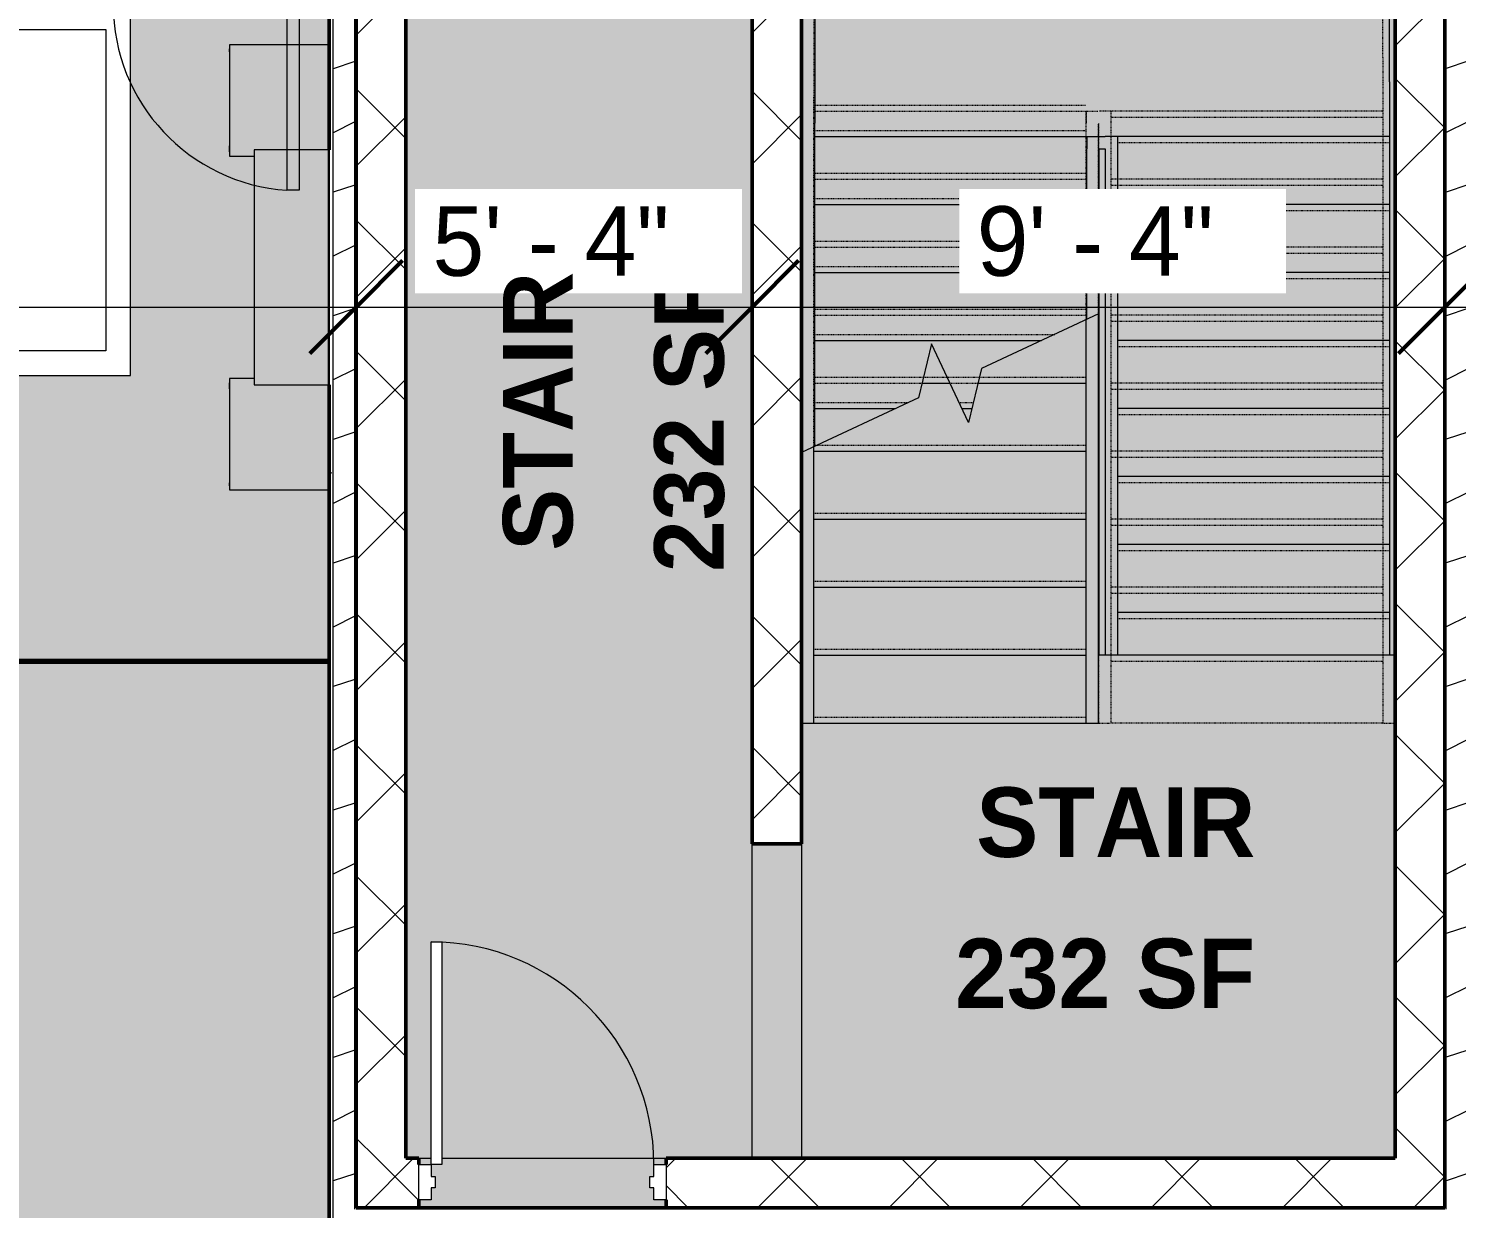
# Model space of a CAD drawing. Header units: inches. Extents: x -4294 to -464, y 9706 to 12475.
# Drawn here: x -2753.3 to -2522.4, y 11853.1 to 12043.9 of the extents above; entities that cross this region are included whole.
import ezdxf

# ---------------------------------------------------------------- set-up
doc = ezdxf.new("R2010")
doc.units = ezdxf.units.IN
doc.header["$MEASUREMENT"] = 0
doc.linetypes.add('Overhead 1_16_', pattern=[0.101562, 0.0625, -0.039062])
for name, color, linetype, lineweight in [('0-1', 7, 'Continuous', 5), ('0-3', 90, 'Continuous', 13), ('A-ANNO-DIMS', 211, 'Continuous', 9), ('A-ANNO-DIMS-120', 211, 'Continuous', 9), ('A-AREA-2', 170, 'Continuous', 70), ('A-AREA-IDEN', 2, 'Continuous', 9), ('A-AREA-PATT-5', 7, 'Continuous', 9), ('A-DOOR-1', 7, 'Continuous', 9), ('A-DOOR-2', 130, 'Continuous', 20), ('A-DOOR-FRAM-1', 130, 'Continuous', 20), ('A-FLOR-4', 90, 'Continuous', 13), ('A-WALL', 113, 'Continuous', 13), ('A-WALL-10', 113, 'Continuous', 50), ('A-WALL-3', 250, 'Continuous', 50), ('A-WALL-4', 90, 'Continuous', 13), ('A-WALL-8', 254, 'Continuous', 5), ('A-WALL-9', 113, 'Continuous', 5), ('A-WALL-PATT-4', 251, 'Continuous', 9), ('A-WALL-PATT-5', 111, 'Continuous', 9), ('I-FURN-1', 53, 'Continuous', 9), ('I-FURN-2', 7, 'Continuous', 9), ('S-STRS-1', 8, 'Continuous', 9), ('S-STRS-2', 55, 'Continuous', 5), ('S-STRS-5', 7, 'Continuous', 9), ('S-STRS-7', 7, 'Overhead 1_16_', 9), ('S-STRS-MBND-3', 7, 'Overhead 1_16_', 9), ('S-STRS-MBND-4', 7, 'Continuous', 9)]:
    doc.layers.add(name, color=color, linetype=linetype, lineweight=lineweight)
doc.layers.add('A-AREA-PATT-2', color=7, linetype='Continuous', lineweight=9, transparency=1)
doc.styles.add('Century Gothic', font='ufonts.com_century-gothic.ttf', dxfattribs={"height": 11.25})
doc.styles.add('Century Gothic_B', font='GOTHICB.TTF', dxfattribs={"height": 11.25})
doc.dimstyles.new('OD__1_8__Tol__', dxfattribs={"dimscale": 12, "dimtxt": 11.746893, "dimasz": 1.25, "dimexe": 0.9375, "dimexo": 0.625, "dimgap": 0.15625, "dimtad": 1, "dimdec": 3, "dimrnd": 0.125, "dimzin": 3, "dimdsep": 46, "dimlunit": 4, "dimtxsty": 'Century Gothic', "dimblk1": 'OBLIQUE', "dimblk2": 'OBLIQUE', "dimsah": 1, "dimcen": 0.09, "dimdle": 0.9375, "dimazin": 0, "dimtfac": 1, "dimtdec": 4, "dimtix": 1, "dimtmove": 0, "dimatfit": 3, "dimfxl": 1, "dimtvp": 1, "dimtfill": 1, "dimfrac": 2, "dimtolj": 1, "dimtzin": 0, "dimarcsym": 2})
pattern_1 = [(45, (0, 0), (-10.606602, 10.606602), []), (135, (0, 0), (-10.606602, -10.606602), [])]
pattern_2 = [(216.87, (7.997, 19.992), (59.9755286, 39.9843071), [9.996, -89.964]), (206.565, (19.992, 13.994), (-19.991807, -19.992219), [22.352, -22.352]), (198.435, (19.992, 3.998), (-39.983821, -19.991955), [12.644, -50.576])]

# ---------------------------------------------------------------- blocks, each defined once
blk = doc.blocks.new('Entertainment_Center_14771 - Entertainment_Center_14771-V52-FLOOR PLAN - 1ST FLOOR')
at = {"layer": 'I-FURN-1'}
for points in [[(-19, 6.12), (-36, 6.12), (-36, 6), (-19, 6)], [(-18, -6), (-19, -6), (-19, 6), (-36, 6), (-36, -10), (-18, -10), (-18, -8.49)], [(19, 6.12), (-19, 6.12), (-19, 6), (19, 6)], [(19, -5.33), (19, 6), (-19, 6), (-19, -6), (19, -6)], [(36, -10), (36, 6), (19, 6), (19, -6), (18, -6), (18, -10)], [(36, 6), (36, 6.12), (19, 6.12), (19, 6), (35, 6)], [(35.34, -10.03), (35.31, -10), (35.31, -10.03)]]:
    blk.add_hatch(color=256, dxfattribs=at).paths.add_polyline_path(points, flags=0)
at = {"layer": 'I-FURN-2'}
for p, q in [((-36, 6), (-36, 6.12)), ((-19, 6), (-36, 6)), ((-19, 6), (-36, 6)), ((-36, 6), (-36, -10)), ((-19, 6.12), (19, 6.12)), ((-19, 6), (-19, 6.12)), ((19, 6), (-19, 6)), ((19, 6), (-19, 6)), ((-19, 6), (-19, -6)), ((19, 6.12), (19, 6)), ((36, 6), (19, 6)), ((19, -6), (19, 6)), ((36, 6), (19, 6)), ((36, 6), (36, 6.12)), ((36, -10), (36, 6)), ((-19, -6), (19, -6)), ((-18, -10), (-18, -6)), ((18, -6), (18, -10)), ((-36, -10), (-18, -10)), ((-35.34, -10.03), (-34.85, -10.03)), ((-34.85, -10.03), (-34.85, -10)), ((-19.66, -10), (-19.66, -10.03)), ((-19.66, -10.03), (-18.66, -10.03)), ((-18.66, -10.03), (-18.66, -10)), ((18, -10), (36, -10)), ((18.66, -10), (18.66, -10.03)), ((18.66, -10.03), (19.66, -10.03)), ((19.66, -10.03), (19.66, -10)), ((34.85, -10), (34.85, -10.03)), ((34.85, -10.03), (35.34, -10.03))]:
    blk.add_line(p, q, dxfattribs=at)
blk = doc.blocks.new('Table-Coffee - one-V53-FLOOR PLAN - 1ST FLOOR')
at = {"layer": 'I-FURN-2'}
for p, q in [((30.72, 18.75), (-29.28, 18.75)), ((-29.28, 18.75), (-29.28, 16.02)), ((30.72, -11.25), (30.72, 18.75)), ((-25.28, -7.25), (-25.28, 14.75)), ((-25.28, 14.75), (26.72, 14.75)), ((26.72, 14.75), (26.72, -7.25)), ((-29.28, 9.97), (-29.28, -11.25)), ((26.72, -7.25), (-25.28, -7.25)), ((-29.28, -11.25), (30.72, -11.25))]:
    blk.add_line(p, q, dxfattribs=at)
blk = doc.blocks.new('Single-Flush - 30_ x 80_-1421383-FLOOR PLAN - 1ST FLOOR')
at = {"layer": 'A-DOOR-1'}
blk.add_arc((15, -2.375), 30.067, 180, 266.18593, dxfattribs=at)
at = {"layer": 'A-DOOR-2'}
for p, q in [((13, -2.375), (13, -32.375)), ((15, -2.375), (13, -2.375)), ((15, -2.375), (15, -32.375)), ((15, -32.375), (13, -32.375))]:
    blk.add_line(p, q, dxfattribs=at)
blk = doc.blocks.new('CTR - 1st Phase - Unit Layouts_rvt-1-FLOOR PLAN - 1ST FLOOR')
at = {"layer": 'A-AREA-2'}
blk.add_line((-2777.68, 11941.61), (-2704.7, 11941.61), dxfattribs=at)
at = {"layer": '0-3'}
for name, p, rotation in [('Table-Coffee - one-V53-FLOOR PLAN - 1ST FLOOR', (-2755.57, 12018.51), 269.9999999999911), ('Entertainment_Center_14771 - Entertainment_Center_14771-V52-FLOOR PLAN - 1ST FLOOR', (-2710.82, 12005.3), 269.9999999999975)]:
    blk.add_blockref(name, p, dxfattribs=dict(at, rotation=rotation))
blk.add_blockref('Single-Flush - 30_ x 80_-1421383-FLOOR PLAN - 1ST FLOOR', (-2724.55, 12050.16), dxfattribs=at)
blk = doc.blocks.new('CTR - 1st Phase - Shell_rvt-1-FLOOR PLAN - 1ST FLOOR')
at = {"layer": 'A-FLOR-4'}
for p, q in [((-2636.32, 11861.19), (-2636.32, 11912.03)), ((-2690.21, 11861.19), (-2688.21, 11861.19)), ((-2686.46, 11861.19), (-2650.21, 11861.19))]:
    blk.add_line(p, q, dxfattribs=at)
blk = doc.blocks.new('HOLLOW METAL - STAIR DOOR-2009181-FLOOR PLAN - 1ST FLOOR')
at = {"layer": 'A-DOOR-1'}
blk.add_arc((18, -3.25), 36, 180, 270, dxfattribs=at)
at = {"layer": 'A-DOOR-2'}
for p, q in [((16.25, -3.25), (18, -3.25)), ((16.25, -39.25), (16.25, -3.25)), ((18, -3.25), (18, -39.25)), ((18, -39.25), (16.25, -39.25))]:
    blk.add_line(p, q, dxfattribs=at)
at = {"layer": 'A-DOOR-FRAM-1'}
for p, q in [((-20, 2.5), (-18, 2.5)), ((-20, -3.25), (-20, 2.5)), ((-18, 2.5), (-18, 0.5625)), ((18, 2.5), (20, 2.5)), ((18, 0.5625), (18, 2.5)), ((20, 2.5), (20, -3.25)), ((-18, 0.5625), (-17.375, 0.5625)), ((-17.375, 0.5625), (-17.375, -1.3125)), ((17.375, 0.5625), (18, 0.5625)), ((17.375, -1.3125), (17.375, 0.5625)), ((-18, -1.3125), (-18, -3.25)), ((-17.375, -1.3125), (-18, -1.3125)), ((18, -1.3125), (17.375, -1.3125)), ((18, -3.25), (18, -1.3125)), ((-18, -3.25), (-20, -3.25)), ((20, -3.25), (18, -3.25))]:
    blk.add_line(p, q, dxfattribs=at)
blk = doc.blocks.new('CTR - 1st Phase -Stairs _ Elevators_rvt-1-FLOOR PLAN - 1ST FLOOR')
at = {"layer": 'A-AREA-PATT-2'}
h = blk.add_hatch(color=256, dxfattribs=at)
h.paths.add_polyline_path([(-2692.32, 11861.19), (-2688.21, 11861.19), (-2688.21, 11896.19), (-2686.46, 11896.19), (-2686.46, 11861.19), (-2636.32, 11861.19), (-2636.32, 12077.19), (-2642.24, 12077.19), (-2642.24, 12080.06), (-2651.01, 12080.06), (-2651.01, 12080.69), (-2691.01, 12080.69), (-2691.01, 12080.06), (-2692.32, 12080.06), (-2692.32, 11865.14)], flags=0)
h.paths.add_polyline_path([(-2579.25, 11942.56), (-2579.25, 12024.46), (-2580.2, 12024.46), (-2580.2, 11942.56)], flags=0)
h.paths.add_polyline_path([(-2628.32, 11975.37), (-2628.2, 11975.43), (-2628.2, 12076.46), (-2532.32, 12076.46), (-2532.32, 12077.19), (-2628.32, 12077.19), (-2628.32, 11975.56)], flags=0)
blk.add_hatch(color=256, dxfattribs=at).paths.add_polyline_path([(-2624.94, 11861.19), (-2532.32, 11861.19), (-2532.32, 11942.56), (-2580.32, 11942.56), (-2580.32, 11931.56), (-2628.32, 11931.56), (-2628.32, 11861.19)], flags=0)
at = {"layer": 'A-WALL-8'}
blk.add_hatch(color=256, dxfattribs=at).paths.add_polyline_path([(-2628.32, 11861.19), (-2628.32, 11912.03), (-2636.32, 11912.03), (-2636.32, 11861.19), (-2632.32, 11861.19)], flags=0)
h = blk.add_hatch(color=256, dxfattribs=at)
h.paths.add_polyline_path([(-2650.4, 11853.19), (-2650.21, 11853.19), (-2650.21, 11854.44), (-2652.21, 11854.44), (-2652.21, 11856.38), (-2652.84, 11856.38), (-2652.84, 11858.25), (-2652.21, 11858.25), (-2652.21, 11860.19), (-2650.21, 11860.19), (-2650.21, 11861.19), (-2686.46, 11861.19), (-2686.46, 11860.19), (-2688.21, 11860.19), (-2688.21, 11858.25), (-2687.59, 11858.25), (-2687.59, 11856.38), (-2688.21, 11856.38), (-2688.21, 11854.44), (-2690.21, 11854.44), (-2690.21, 11853.19), (-2652.21, 11853.19)], flags=0)
h.paths.add_polyline_path([(-2690.21, 11860.19), (-2688.21, 11860.19), (-2688.21, 11861.19), (-2690.21, 11861.19)], flags=0)
at = {"layer": 'A-WALL-PATT-4'}
h = blk.add_hatch(dxfattribs=at)
h.set_pattern_fill('FP_22', color=256, style=0, pattern_type=2)
h.set_pattern_definition(pattern_1)
h.paths.add_polyline_path([(-2692.32, 11861.19), (-2692.32, 12080.06), (-2700.32, 12080.06), (-2700.32, 11861.19)], flags=0)
h = blk.add_hatch(dxfattribs=at)
h.set_pattern_fill('FP_22', color=256, style=0, pattern_type=2)
h.set_pattern_definition(pattern_1)
h.paths.add_polyline_path([(-2628.32, 11912.03), (-2628.32, 12077.19), (-2636.32, 12077.19), (-2636.32, 11912.03), (-2632.32, 11912.03)], flags=0)
h = blk.add_hatch(dxfattribs=at)
h.set_pattern_fill('FP_22', color=256, style=0, pattern_type=2)
h.set_pattern_definition(pattern_1)
h.paths.add_polyline_path([(-2528.32, 11861.19), (-2524.32, 11861.19), (-2524.32, 12077.19), (-2532.32, 12077.19), (-2532.32, 11861.19)], flags=0)
h = blk.add_hatch(dxfattribs=at)
h.set_pattern_fill('FP_22', color=256, style=0, pattern_type=2)
h.set_pattern_definition(pattern_1)
h.paths.add_polyline_path([(-2634.52, 11853.19), (-2632.32, 11853.19), (-2632.32, 11861.19), (-2650.21, 11861.19), (-2650.21, 11853.19), (-2636.62, 11853.19)], flags=0)
h.paths.add_polyline_path([(-2691.75, 11853.19), (-2690.21, 11853.19), (-2690.21, 11861.19), (-2700.32, 11861.19), (-2700.32, 11853.19)], flags=0)
h = blk.add_hatch(dxfattribs=at)
h.set_pattern_fill('FP_22', color=256, style=0, pattern_type=2)
h.set_pattern_definition(pattern_1)
h.paths.add_polyline_path([(-2632.32, 11853.19), (-2524.32, 11853.19), (-2524.32, 11861.19), (-2632.32, 11861.19), (-2632.32, 11857.19)], flags=0)
at = {"layer": 'S-STRS-1'}
for points in [[(-2532.32, 11942.56), (-2532.32, 12035.29), (-2533.25, 12035.29), (-2533.25, 11942.56)], [(-2628.2, 11931.56), (-2626.32, 11931.56), (-2626.32, 11976.31), (-2628.32, 11975.37), (-2628.32, 11931.56)]]:
    blk.add_hatch(color=256, dxfattribs=at).paths.add_polyline_path(points, flags=0)
at = {"layer": 'S-STRS-2'}
for points in [[(-2626.2, 12028.64), (-2626.2, 12074.46), (-2628.2, 12076.46), (-2628.2, 12028.64), (-2626.32, 12028.64)], [(-2532.32, 12035.29), (-2532.32, 12075.39), (-2533.25, 12074.46), (-2533.25, 12035.29)], [(-2626.2, 12026.46), (-2533.25, 12026.46), (-2533.25, 12074.46), (-2626.2, 12074.46), (-2626.2, 12028.64)], [(-2628.2, 11975.43), (-2626.2, 11976.36), (-2626.2, 12028.64), (-2628.2, 12028.64), (-2628.2, 11975.56)], [(-2622.84, 12015.46), (-2582.2, 12015.46), (-2582.2, 12026.46), (-2626.2, 12026.46), (-2626.2, 12015.46)], [(-2579.25, 12024.46), (-2579.25, 12026.46), (-2582.2, 12026.46), (-2582.2, 12024.46), (-2580.2, 12024.46)], [(-2580.2, 11942.56), (-2580.2, 12024.46), (-2582.2, 12024.46), (-2582.2, 11996.88), (-2580.32, 11997.76), (-2580.32, 11942.56)], [(-2577.25, 11942.56), (-2577.25, 12026.46), (-2579.25, 12026.46), (-2579.25, 11942.56)], [(-2577.25, 12015.46), (-2533.25, 12015.46), (-2533.25, 12026.46), (-2577.25, 12026.46)], [(-2582.32, 12004.46), (-2582.2, 12004.46), (-2582.2, 12015.46), (-2626.2, 12015.46), (-2626.2, 12004.46), (-2596, 12004.46)], [(-2567.71, 12004.46), (-2533.25, 12004.46), (-2533.25, 12015.46), (-2577.25, 12015.46), (-2577.25, 12004.46)], [(-2599.23, 11993.46), (-2589.53, 11993.46), (-2582.2, 11996.88), (-2582.2, 12004.46), (-2626.2, 12004.46), (-2626.2, 11993.46), (-2622.84, 11993.46)], [(-2567.71, 11993.46), (-2533.25, 11993.46), (-2533.25, 12004.46), (-2577.25, 12004.46), (-2577.25, 11993.46)], [(-2582.32, 11931.56), (-2580.32, 11931.56), (-2580.32, 11997.76), (-2582.32, 11996.82), (-2582.32, 11938.46)], [(-2622.84, 11982.46), (-2613.12, 11982.46), (-2609.42, 11984.19), (-2607.3, 11992.94), (-2602.41, 11982.46), (-2600.8, 11982.46), (-2599.23, 11988.94), (-2589.53, 11993.46), (-2626.2, 11993.46), (-2626.2, 11982.46)], [(-2567.71, 11982.46), (-2533.25, 11982.46), (-2533.25, 11993.46), (-2577.25, 11993.46), (-2577.25, 11982.46)], [(-2626.32, 11975.56), (-2582.32, 11975.56), (-2582.32, 11986.56), (-2599.8, 11986.56), (-2601.35, 11980.19), (-2604.32, 11986.56), (-2608.84, 11986.56), (-2609.42, 11984.19), (-2626.32, 11976.31)], [(-2567.71, 11971.46), (-2533.25, 11971.46), (-2533.25, 11982.46), (-2577.25, 11982.46), (-2577.25, 11971.46)], [(-2609.42, 11964.56), (-2582.32, 11964.56), (-2582.32, 11975.56), (-2626.32, 11975.56), (-2626.32, 11964.56), (-2622.84, 11964.56)], [(-2577.25, 11960.46), (-2533.25, 11960.46), (-2533.25, 11971.46), (-2577.25, 11971.46), (-2577.25, 11962.27)], [(-2626.32, 11953.56), (-2582.32, 11953.56), (-2582.32, 11964.56), (-2626.32, 11964.56)], [(-2577.25, 11949.46), (-2533.25, 11949.46), (-2533.25, 11960.46), (-2577.25, 11960.46)], [(-2582.32, 11942.56), (-2582.32, 11953.56), (-2626.32, 11953.56), (-2626.32, 11942.56)], [(-2567.71, 11942.56), (-2533.25, 11942.56), (-2533.25, 11949.46), (-2577.25, 11949.46), (-2577.25, 11942.56), (-2568.49, 11942.56)], [(-2582.32, 11931.56), (-2582.32, 11942.56), (-2626.32, 11942.56), (-2626.32, 11931.56)]]:
    blk.add_hatch(color=256, dxfattribs=at).paths.add_polyline_path(points, flags=0)
h = blk.add_hatch(color=256, dxfattribs=at)
h.paths.add_polyline_path([(-2599.23, 11986.56), (-2582.32, 11986.56), (-2582.32, 11996.82), (-2599.23, 11988.94), (-2599.8, 11986.56)], flags=0)
h.paths.add_polyline_path([(-2604.32, 11986.56), (-2607.3, 11992.94), (-2608.84, 11986.56)], flags=0)
h = blk.add_hatch(color=256, dxfattribs=at)
h.paths.add_polyline_path([(-2626.2, 11976.36), (-2613.12, 11982.46), (-2626.2, 11982.46), (-2626.2, 11980.19)], flags=0)
h.paths.add_polyline_path([(-2601.35, 11980.19), (-2600.8, 11982.46), (-2602.41, 11982.46)], flags=0)
at = {"layer": 'A-FLOR-4'}
for p, q in [((-2532.32, 11942.56), (-2580.32, 11942.56)), ((-2628.32, 11912.03), (-2628.32, 11861.19))]:
    blk.add_line(p, q, dxfattribs=at)
at = {"layer": 'A-WALL-3'}
for p, q in [((-2700.32, 12080.06), (-2700.32, 11861.19)), ((-2692.32, 11861.19), (-2692.32, 12080.06)), ((-2636.32, 12077.19), (-2636.32, 11912.03)), ((-2628.32, 11912.03), (-2628.32, 12077.19)), ((-2532.32, 12077.19), (-2532.32, 11861.19)), ((-2524.32, 11861.19), (-2524.32, 12077.19)), ((-2636.32, 11912.03), (-2628.32, 11912.03)), ((-2700.32, 11861.19), (-2700.32, 11853.19)), ((-2690.21, 11861.19), (-2692.32, 11861.19)), ((-2690.21, 11860.19), (-2690.21, 11861.19)), ((-2632.32, 11861.19), (-2650.21, 11861.19)), ((-2650.21, 11861.19), (-2650.21, 11860.19)), ((-2532.32, 11861.19), (-2632.32, 11861.19)), ((-2524.32, 11853.19), (-2524.32, 11861.19)), ((-2690.21, 11853.19), (-2690.21, 11854.44)), ((-2650.21, 11854.44), (-2650.21, 11853.19)), ((-2700.32, 11853.19), (-2690.21, 11853.19)), ((-2650.21, 11853.19), (-2632.32, 11853.19)), ((-2632.32, 11853.19), (-2524.32, 11853.19))]:
    blk.add_line(p, q, dxfattribs=at)
at = {"layer": 'A-WALL-4'}
for p, q in [((-2636.32, 11861.19), (-2636.32, 11912.03)), ((-2690.21, 11861.19), (-2688.21, 11861.19)), ((-2686.46, 11861.19), (-2650.21, 11861.19))]:
    blk.add_line(p, q, dxfattribs=at)
at = {"layer": 'S-STRS-5'}
for p, q in [((-2628.2, 12076.46), (-2628.2, 12028.64)), ((-2626.2, 12074.46), (-2626.2, 12028.64)), ((-2533.25, 12035.29), (-2533.25, 12074.46)), ((-2533.25, 12035.29), (-2533.25, 12026.46)), ((-2628.2, 11975.43), (-2628.2, 12028.64)), ((-2626.2, 12026.46), (-2626.2, 12028.64)), ((-2626.2, 12015.46), (-2626.2, 12026.46)), ((-2626.2, 12026.46), (-2582.2, 12026.46)), ((-2582.2, 12026.46), (-2582.2, 12024.46)), ((-2582.2, 12026.46), (-2579.25, 12026.46)), ((-2582.2, 12015.46), (-2582.2, 12024.46)), ((-2580.2, 12024.46), (-2579.25, 12024.46)), ((-2580.2, 11942.56), (-2580.2, 12024.46)), ((-2577.25, 12026.46), (-2579.25, 12026.46)), ((-2579.25, 12024.46), (-2579.25, 11942.56)), ((-2577.25, 12026.46), (-2577.25, 12015.46)), ((-2533.25, 12026.46), (-2577.25, 12026.46)), ((-2533.25, 12026.46), (-2533.25, 12015.46)), ((-2626.2, 12004.46), (-2626.2, 12015.46)), ((-2626.2, 12015.46), (-2582.2, 12015.46)), ((-2582.2, 12004.46), (-2582.2, 12015.46)), ((-2577.25, 12015.46), (-2577.25, 12004.46)), ((-2533.25, 12015.46), (-2577.25, 12015.46)), ((-2533.25, 12015.46), (-2533.25, 12004.46)), ((-2626.2, 11993.46), (-2626.2, 12004.46)), ((-2626.2, 12004.46), (-2582.2, 12004.46)), ((-2582.2, 11996.88), (-2582.2, 12004.46)), ((-2577.25, 12004.46), (-2577.25, 11993.46)), ((-2533.25, 12004.46), (-2577.25, 12004.46)), ((-2533.25, 12004.46), (-2533.25, 11993.46)), ((-2582.32, 11986.56), (-2582.32, 11996.82)), ((-2580.32, 11931.56), (-2580.32, 11997.76)), ((-2626.2, 11982.46), (-2626.2, 11993.46)), ((-2626.2, 11993.46), (-2589.53, 11993.46)), ((-2577.25, 11993.46), (-2577.25, 11982.46)), ((-2533.25, 11993.46), (-2577.25, 11993.46)), ((-2533.25, 11993.46), (-2533.25, 11982.46)), ((-2608.84, 11986.56), (-2604.32, 11986.56)), ((-2599.8, 11986.56), (-2582.32, 11986.56)), ((-2582.32, 11975.56), (-2582.32, 11986.56)), ((-2626.2, 11976.36), (-2626.2, 11982.46)), ((-2626.2, 11982.46), (-2613.12, 11982.46)), ((-2602.41, 11982.46), (-2600.8, 11982.46)), ((-2577.25, 11982.46), (-2577.25, 11971.46)), ((-2533.25, 11982.46), (-2577.25, 11982.46)), ((-2533.25, 11982.46), (-2533.25, 11971.46)), ((-2626.32, 11975.56), (-2626.32, 11976.31)), ((-2626.32, 11964.56), (-2626.32, 11975.56)), ((-2626.32, 11975.56), (-2582.32, 11975.56)), ((-2582.32, 11964.56), (-2582.32, 11975.56)), ((-2577.25, 11971.46), (-2577.25, 11960.46)), ((-2533.25, 11971.46), (-2577.25, 11971.46)), ((-2533.25, 11971.46), (-2533.25, 11960.46)), ((-2626.32, 11953.56), (-2626.32, 11964.56)), ((-2626.32, 11964.56), (-2582.32, 11964.56)), ((-2582.32, 11953.56), (-2582.32, 11964.56)), ((-2577.25, 11960.46), (-2577.25, 11949.46)), ((-2533.25, 11960.46), (-2577.25, 11960.46)), ((-2533.25, 11960.46), (-2533.25, 11949.46)), ((-2626.32, 11942.56), (-2626.32, 11953.56)), ((-2626.32, 11953.56), (-2582.32, 11953.56)), ((-2582.32, 11942.56), (-2582.32, 11953.56)), ((-2577.25, 11949.46), (-2577.25, 11942.56)), ((-2533.25, 11949.46), (-2577.25, 11949.46)), ((-2533.25, 11949.46), (-2533.25, 11942.56)), ((-2626.32, 11931.56), (-2626.32, 11942.56)), ((-2626.32, 11942.56), (-2582.32, 11942.56)), ((-2582.32, 11931.56), (-2582.32, 11942.56)), ((-2628.32, 11931.56), (-2626.32, 11931.56)), ((-2626.32, 11931.56), (-2582.32, 11931.56)), ((-2582.32, 11931.56), (-2580.32, 11931.56))]:
    blk.add_line(p, q, dxfattribs=at)
at = {"layer": 'S-STRS-7'}
for p, q in [((-2626.2, 12027.46), (-2582.2, 12027.46)), ((-2533.25, 12025.46), (-2577.25, 12025.46)), ((-2626.2, 12016.46), (-2582.2, 12016.46)), ((-2533.25, 12014.46), (-2577.25, 12014.46)), ((-2626.2, 12005.46), (-2582.2, 12005.46)), ((-2533.25, 12003.46), (-2577.25, 12003.46)), ((-2626.2, 11994.46), (-2587.38, 11994.46)), ((-2533.25, 11992.46), (-2577.25, 11992.46)), ((-2608.6, 11987.56), (-2604.79, 11987.56)), ((-2599.56, 11987.56), (-2582.32, 11987.56)), ((-2626.2, 11983.46), (-2610.97, 11983.46)), ((-2602.88, 11983.46), (-2600.56, 11983.46)), ((-2533.25, 11981.46), (-2577.25, 11981.46)), ((-2625.77, 11976.56), (-2582.32, 11976.56)), ((-2533.25, 11970.46), (-2577.25, 11970.46)), ((-2626.32, 11965.56), (-2582.32, 11965.56)), ((-2533.25, 11959.46), (-2577.25, 11959.46)), ((-2626.32, 11954.56), (-2582.32, 11954.56)), ((-2533.25, 11948.46), (-2577.25, 11948.46)), ((-2626.32, 11943.56), (-2582.32, 11943.56)), ((-2626.32, 11932.56), (-2582.32, 11932.56))]:
    blk.add_line(p, q, dxfattribs=at)
at = {"layer": 'S-STRS-MBND-3'}
for p, q in [((-2628.32, 12076.56), (-2628.32, 12032.88)), ((-2532.32, 12039.25), (-2532.32, 12076.56)), ((-2626.32, 12074.56), (-2626.32, 12032.88)), ((-2534.32, 12039.25), (-2534.32, 12074.56)), ((-2534.32, 12039.25), (-2534.32, 11931.56)), ((-2532.32, 12039.25), (-2532.32, 11931.56)), ((-2628.32, 11995.06), (-2628.32, 12032.88)), ((-2626.32, 11976.31), (-2626.32, 12032.88)), ((-2626.32, 12031.56), (-2582.32, 12031.56)), ((-2626.32, 12030.56), (-2582.32, 12030.56)), ((-2582.32, 12030.56), (-2582.32, 12028.56)), ((-2582.32, 12030.56), (-2580.32, 12030.56)), ((-2582.32, 12028.56), (-2582.32, 12030.56)), ((-2578.32, 12030.56), (-2580.32, 12030.56)), ((-2578.32, 12030.56), (-2578.32, 11931.56)), ((-2534.32, 12030.56), (-2578.32, 12030.56)), ((-2534.32, 12029.56), (-2578.32, 12029.56)), ((-2582.32, 11996.82), (-2582.32, 12028.56)), ((-2580.32, 12028.56), (-2580.32, 11931.56)), ((-2580.32, 11997.76), (-2580.32, 12028.56)), ((-2626.32, 12020.56), (-2582.32, 12020.56)), ((-2626.32, 12019.56), (-2582.32, 12019.56)), ((-2534.32, 12019.56), (-2578.32, 12019.56)), ((-2534.32, 12018.56), (-2578.32, 12018.56)), ((-2626.32, 12009.56), (-2582.32, 12009.56)), ((-2626.32, 12008.56), (-2582.32, 12008.56)), ((-2534.32, 12008.56), (-2578.32, 12008.56)), ((-2534.32, 12007.56), (-2578.32, 12007.56)), ((-2626.32, 11998.56), (-2582.32, 11998.56)), ((-2626.32, 11997.56), (-2582.32, 11997.56)), ((-2534.32, 11997.56), (-2578.32, 11997.56)), ((-2534.32, 11996.56), (-2578.32, 11996.56)), ((-2626.32, 11987.56), (-2608.6, 11987.56)), ((-2604.79, 11987.56), (-2599.56, 11987.56)), ((-2626.32, 11986.56), (-2608.84, 11986.56)), ((-2604.32, 11986.56), (-2599.8, 11986.56)), ((-2534.32, 11986.56), (-2578.32, 11986.56)), ((-2534.32, 11985.56), (-2578.32, 11985.56)), ((-2626.32, 11976.56), (-2625.77, 11976.56)), ((-2534.32, 11975.56), (-2578.32, 11975.56)), ((-2534.32, 11974.56), (-2578.32, 11974.56)), ((-2534.32, 11964.56), (-2578.32, 11964.56)), ((-2534.32, 11963.56), (-2578.32, 11963.56)), ((-2534.32, 11953.56), (-2578.32, 11953.56)), ((-2534.32, 11952.56), (-2578.32, 11952.56)), ((-2534.32, 11942.56), (-2578.32, 11942.56)), ((-2534.32, 11941.56), (-2578.32, 11941.56)), ((-2580.32, 11931.56), (-2578.32, 11931.56)), ((-2534.32, 11931.56), (-2578.32, 11931.56)), ((-2534.32, 11931.56), (-2532.32, 11931.56))]:
    blk.add_line(p, q, dxfattribs=at)
at = {"layer": 'S-STRS-MBND-4'}
for p, q in [((-2580.32, 11997.76), (-2599.23, 11988.94)), ((-2607.3, 11992.94), (-2609.42, 11984.19)), ((-2601.35, 11980.19), (-2607.3, 11992.94)), ((-2599.23, 11988.94), (-2601.35, 11980.19)), ((-2609.42, 11984.19), (-2628.32, 11975.37))]:
    blk.add_line(p, q, dxfattribs=at)
at = {"layer": '0-3', "rotation": 180}
blk.add_blockref('HOLLOW METAL - STAIR DOOR-2009181-FLOOR PLAN - 1ST FLOOR', (-2670.21, 11856.94), dxfattribs=at)
blk = doc.blocks.new('DIMBLOCK30-FLOOR PLAN - 1ST FLOOR')
at = {"layer": 'A-ANNO-DIMS-120'}
for p, q in [((-4038.48, 11778.99), (-4038.48, 12097.44)), ((-2525.91, 12086.19), (-4049.73, 12086.19)), ((-4038.48, 12086.19), (-2525.91, 12086.19)), ((-3756.41, 11778.99), (-4049.73, 11778.99)), ((-4038.48, 11778.99), (-3756.41, 11778.99))]:
    blk.add_line(p, q, dxfattribs=at)
at = {"layer": 'A-ANNO-DIMS-120', "lineweight": 50}
for p, q in [((-4038.48, 12086.19), (-4045.98, 12093.69)), ((-4038.48, 12086.19), (-4030.98, 12078.69)), ((-4038.48, 11778.99), (-4045.98, 11786.49)), ((-4038.48, 11778.99), (-4030.98, 11771.49))]:
    blk.add_line(p, q, dxfattribs=at)
at = {"layer": 'A-ANNO-DIMS-120', "color": 0, "insert": (-4054.78, 11894.18), "char_height": 11.25, "width": 92.1851, "attachment_point": 1, "rotation": 90, "line_spacing_factor": 0.984502, "style": 'Century Gothic', "bg_fill": 3, "box_fill_scale": 1.25, "bg_fill_color": 256, "bg_fill_true_color": 13158600, "bg_fill_transparency": 0}
blk.add_mtext('25\' - 7 1/4"', dxfattribs=at)
blk = doc.blocks.new('_Oblique')
at = {"color": 0, "linetype": 'ByBlock', "lineweight": -2}
blk.add_line((-0.5, -0.5), (0.5, 0.5), dxfattribs=at)
blk = doc.blocks.new('DIMBLOCK51-FLOOR PLAN - 1ST FLOOR')
at = {"layer": 'A-ANNO-DIMS-120', "lineweight": 50}
for p, q in [((-2935.52, 11998.88), (-2928.02, 12006.38)), ((-2700.32, 11998.88), (-2692.82, 12006.38)), ((-2935.52, 11998.88), (-2943.02, 11991.38)), ((-2700.32, 11998.88), (-2707.82, 11991.38))]:
    blk.add_line(p, q, dxfattribs=at)
at = {"layer": 'A-ANNO-DIMS-120'}
for p, q in [((-2935.52, 12001.99), (-2935.52, 11987.63)), ((-2935.52, 11998.88), (-2935.52, 12001.99)), ((-2700.32, 12001.99), (-2700.32, 11987.63)), ((-2700.32, 11998.88), (-2700.32, 12001.99)), ((-2935.52, 11998.88), (-2700.32, 11998.88))]:
    blk.add_line(p, q, dxfattribs=at)
at = {"layer": 'A-ANNO-DIMS-120', "color": 0, "insert": (-2856.33, 12015.18), "char_height": 11.25, "width": 92.1851, "attachment_point": 1, "line_spacing_factor": 0.984502, "style": 'Century Gothic', "bg_fill": 3, "box_fill_scale": 1.25, "bg_fill_color": 256, "bg_fill_true_color": 13158600, "bg_fill_transparency": 0}
blk.add_mtext('19\' - 7 1/4"', dxfattribs=at)
blk = doc.blocks.new('DIMBLOCK52-FLOOR PLAN - 1ST FLOOR')
at = {"layer": 'A-ANNO-DIMS-120', "lineweight": 50}
for p, q in [((-2700.32, 11998.88), (-2692.82, 12006.38)), ((-2636.32, 11998.88), (-2628.82, 12006.38)), ((-2700.32, 11998.88), (-2707.82, 11991.38)), ((-2636.32, 11998.88), (-2643.82, 11991.38))]:
    blk.add_line(p, q, dxfattribs=at)
at = {"layer": 'A-ANNO-DIMS-120'}
for p, q in [((-2700.32, 12001.99), (-2700.32, 11987.63)), ((-2700.32, 11998.88), (-2700.32, 12001.99)), ((-2636.32, 12001.99), (-2636.32, 11987.63)), ((-2636.32, 11998.88), (-2636.32, 12001.99)), ((-2700.32, 11998.88), (-2636.32, 11998.88))]:
    blk.add_line(p, q, dxfattribs=at)
at = {"layer": 'A-ANNO-DIMS-120', "color": 0, "insert": (-2688, 12015.18), "char_height": 11.25, "width": 47.2113, "attachment_point": 1, "line_spacing_factor": 0.984502, "style": 'Century Gothic', "bg_fill": 3, "box_fill_scale": 1.25, "bg_fill_color": 256, "bg_fill_true_color": 13158600, "bg_fill_transparency": 0}
blk.add_mtext('5\' - 4"', dxfattribs=at)
blk = doc.blocks.new('DIMBLOCK53-FLOOR PLAN - 1ST FLOOR')
at = {"layer": 'A-ANNO-DIMS-120', "lineweight": 50}
for p, q in [((-2636.32, 11998.88), (-2628.82, 12006.38)), ((-2524.32, 11998.88), (-2516.82, 12006.38)), ((-2636.32, 11998.88), (-2643.82, 11991.38)), ((-2524.32, 11998.88), (-2531.82, 11991.38))]:
    blk.add_line(p, q, dxfattribs=at)
at = {"layer": 'A-ANNO-DIMS-120'}
for p, q in [((-2636.32, 12001.99), (-2636.32, 11987.63)), ((-2636.32, 11998.88), (-2636.32, 12001.99)), ((-2524.32, 12001.99), (-2524.32, 11987.63)), ((-2524.32, 11998.88), (-2524.32, 12001.99)), ((-2636.32, 11998.88), (-2524.32, 11998.88))]:
    blk.add_line(p, q, dxfattribs=at)
at = {"layer": 'A-ANNO-DIMS-120', "color": 0, "insert": (-2600, 12015.18), "char_height": 11.25, "width": 47.2113, "attachment_point": 1, "line_spacing_factor": 0.984502, "style": 'Century Gothic', "bg_fill": 3, "box_fill_scale": 1.25, "bg_fill_color": 256, "bg_fill_true_color": 13158600, "bg_fill_transparency": 0}
blk.add_mtext('9\' - 4"', dxfattribs=at)
blk = doc.blocks.new('DIMBLOCK54-FLOOR PLAN - 1ST FLOOR')
at = {"layer": 'A-ANNO-DIMS-120', "lineweight": 50}
for p, q in [((-2524.32, 11998.88), (-2516.82, 12006.38)), ((-2100.32, 11998.88), (-2092.82, 12006.38)), ((-2524.32, 11998.88), (-2531.82, 11991.38)), ((-2100.32, 11998.88), (-2107.82, 11991.38))]:
    blk.add_line(p, q, dxfattribs=at)
at = {"layer": 'A-ANNO-DIMS-120'}
for p, q in [((-2524.32, 12001.99), (-2524.32, 11987.63)), ((-2524.32, 11998.88), (-2524.32, 12001.99)), ((-2100.32, 12001.99), (-2100.32, 11987.63)), ((-2100.32, 11998.88), (-2100.32, 12001.99)), ((-2524.32, 11998.88), (-2089.07, 11998.88))]:
    blk.add_line(p, q, dxfattribs=at)
at = {"layer": 'A-ANNO-DIMS-120', "color": 0, "insert": (-2336.38, 12015.18), "char_height": 11.25, "width": 57.7276, "attachment_point": 1, "line_spacing_factor": 0.984502, "style": 'Century Gothic', "bg_fill": 3, "box_fill_scale": 1.25, "bg_fill_color": 256, "bg_fill_true_color": 13158600, "bg_fill_transparency": 0}
blk.add_mtext('35\' - 4"', dxfattribs=at)

msp = doc.modelspace()

# ---------------------------------------------------------------- hatches: boundary and pattern name
at = {"layer": 'A-AREA-PATT-5'}
h = msp.add_hatch(color=256, dxfattribs=at)
h.paths.add_polyline_path([(-2932.5237, 11722.6394), (-2901.1473, 11722.6394), (-2901.1473, 11724.1253), (-2896.3973, 11724.1253), (-2896.3973, 11722.6394), (-2890.3736, 11722.6394), (-2890.3736, 11729.7156), (-2890.2466, 11730.68), (-2889.8743, 11731.5787), (-2889.2822, 11732.3505), (-2888.5104, 11732.9426), (-2887.6118, 11733.3149), (-2886.571, 11733.4418), (-2885.259, 11733.4418), (-2885.6067, 11736.4656), (-2886.7985, 11737.4656), (-2887.3652, 11738.4656), (-2887.723, 11739.9751), (-2887.8204, 11740.5861), (-2887.8973, 11741.4656), (-2887.671, 11743.6522), (-2887.1851, 11745.4656), (-2886.4571, 11747.4656), (-2885.5245, 11749.4656), (-2884.1371, 11751.4656), (-2883.1371, 11752.4656), (-2882.2711, 11752.9656), (-2880.8973, 11753.4656), (-2879.8973, 11753.4656), (-2878.5236, 11752.9656), (-2877.6576, 11752.4656), (-2876.6576, 11751.4656), (-2875.188, 11749.2894), (-2874.1227, 11746.8753), (-2873.5421, 11745.2136), (-2873.0716, 11743.458), (-2872.8973, 11741.4656), (-2873.0716, 11739.9751), (-2873.1615, 11739.4656), (-2873.4294, 11738.4656), (-2873.9962, 11737.4656), (-2875.188, 11736.4656), (-2875.5357, 11733.4418), (-2874.1473, 11733.4418), (-2873.1829, 11733.3149), (-2872.2842, 11732.9426), (-2871.5125, 11732.3505), (-2870.9192, 11731.5759), (-2870.5481, 11730.68), (-2870.4211, 11729.7156), (-2870.4211, 11722.6394), (-2862.3973, 11722.6394), (-2862.3973, 11745.9894), (-2803.9973, 11745.9894), (-2803.9973, 11785.2503), (-2813.9459, 11785.2503), (-2813.9459, 11790.0003), (-2803.9973, 11790.0003), (-2803.9973, 11792.8644), (-2799.2473, 11792.8644), (-2799.2473, 11753.3644), (-2797.2994, 11753.3644), (-2797.2994, 11754.9686), (-2797.5494, 11754.9686), (-2797.5494, 11790.9686), (-2797.2994, 11790.9686), (-2797.2994, 11829.3644), (-2799.2473, 11829.3644), (-2799.2473, 11828.8644), (-2803.9973, 11828.8644), (-2803.9973, 11832.2098), (-2811.1848, 11832.2098), (-2811.1848, 11842.0519), (-2811.9348, 11842.0519), (-2811.9348, 11844.5519), (-2811.1848, 11844.5519), (-2811.1848, 11875.8019), (-2809.8098, 11875.8019), (-2809.8098, 11904.8019), (-2811.1848, 11904.8019), (-2811.1848, 11905.0519), (-2811.9348, 11905.0519), (-2811.9348, 11907.5519), (-2811.1848, 11907.5519), (-2811.1848, 11912.8644), (-2932.5237, 11912.8644), (-2932.5237, 11790.0003), (-2847.9459, 11790.0003), (-2847.9459, 11789.1253), (-2883.9459, 11789.1253), (-2883.9459, 11786.1253), (-2847.9459, 11786.1253), (-2847.9459, 11785.2503), (-2932.5237, 11785.2503), (-2932.5237, 11749.2503), (-2896.3973, 11749.2503), (-2896.3973, 11744.1253), (-2901.1473, 11744.1253), (-2901.1473, 11744.5003), (-2932.5237, 11744.5003), (-2932.5237, 11740.5861)], flags=0)
h.paths.add_polyline_path([(-2704.6987, 11722.6394), (-2704.6987, 11796.9894), (-2728.6987, 11796.9894), (-2728.6987, 11792.8019), (-2727.9487, 11792.8019), (-2727.9487, 11790.3019), (-2728.6987, 11790.3019), (-2728.6987, 11790.0519), (-2730.6987, 11790.0519), (-2730.6987, 11759.0519), (-2732.0737, 11759.0519), (-2732.0737, 11743.5894), (-2730.6987, 11743.5894), (-2730.6987, 11730.0519), (-2728.6987, 11730.0519), (-2728.6987, 11729.8019), (-2727.9487, 11729.8019), (-2727.9487, 11727.3019), (-2728.6987, 11727.3019), (-2728.6987, 11722.6394), (-2704.9658, 11722.6394)], flags=0)
h.paths.add_polyline_path([(-2739.6987, 11743.5894), (-2741.4487, 11743.5894), (-2741.4487, 11779.5894), (-2739.6987, 11779.5894), (-2739.6987, 11762.9328)], flags=0)
h.paths.add_polyline_path([(-2740.7955, 11740.5894), (-2740.3237, 11740.5894), (-2740.3237, 11741.6519), (-2739.6987, 11741.6519), (-2739.6987, 11743.5894), (-2733.4487, 11743.5894), (-2733.4487, 11761.0519), (-2732.0737, 11761.0519), (-2732.0737, 11790.0519), (-2733.4487, 11790.0519), (-2733.4487, 11790.3019), (-2734.1987, 11790.3019), (-2734.1987, 11792.8019), (-2733.4487, 11792.8019), (-2733.4487, 11801.7394), (-2704.6987, 11801.7394), (-2704.6987, 11969.2997), (-2720.8237, 11969.2997), (-2720.8237, 11987.2997), (-2716.8237, 11987.2997), (-2716.8237, 12023.2997), (-2720.8237, 12023.2997), (-2720.8237, 12041.2997), (-2704.6987, 12041.2997), (-2704.6987, 12047.7894), (-2709.552, 12047.7894), (-2709.552, 12052.5394), (-2704.6987, 12052.5394), (-2704.6987, 12080.0644), (-2740.8495, 12080.0644), (-2740.8495, 12052.5394), (-2739.552, 12052.5394), (-2739.552, 12047.7894), (-2736.8237, 12047.7894), (-2736.8237, 11987.7894), (-2766.8237, 11987.7894), (-2766.8237, 12047.7894), (-2745.5995, 12047.7894), (-2745.5995, 12080.0644), (-2901.0223, 12080.0644), (-2901.0223, 12078.7519), (-2905.7723, 12078.7519), (-2905.7723, 12080.0644), (-2932.5237, 12080.0644), (-2932.5237, 12048.1269), (-2905.7723, 12048.1269), (-2905.7723, 12048.7519), (-2901.0223, 12048.7519), (-2901.0223, 12043.3769), (-2932.5237, 12043.3769), (-2932.5237, 12040.8644), (-2920.2737, 12040.8644), (-2920.2737, 12027.3644), (-2932.5237, 12027.3644), (-2932.5237, 12025.8644), (-2920.2737, 12025.8644), (-2920.2737, 12003.3644), (-2932.5237, 12003.3644), (-2932.5237, 12001.8644), (-2920.2737, 12001.8644), (-2920.2737, 11979.3644), (-2932.5237, 11979.3644), (-2932.5237, 11978.6144), (-2908.5237, 11978.6144), (-2908.5237, 11954.6144), (-2932.5237, 11954.6144), (-2932.5237, 11953.8644), (-2920.2737, 11953.8644), (-2920.2737, 11943.3644), (-2932.5237, 11943.3644), (-2932.5237, 11942.6144), (-2919.5237, 11942.6144), (-2909.8218, 11932.9125), (-2908.7617, 11933.9726), (-2908.4163, 11933.6272), (-2909.4765, 11932.5671), (-2907.5237, 11930.6144), (-2907.5237, 11917.6144), (-2905.7737, 11917.6144), (-2905.7737, 11929.8644), (-2895.2737, 11929.8644), (-2895.2737, 11917.6144), (-2861.3987, 11917.6144), (-2861.3987, 11929.8644), (-2859.5237, 11929.8644), (-2859.5017, 11944.3458), (-2859.4661, 11944.4317), (-2859.3269, 11944.4894), (-2858.4308, 11944.5105), (-2858.4308, 11944.7394), (-2855.8076, 11944.7394), (-2855.8076, 11944.9894), (-2855.2171, 11944.9894), (-2855.2171, 11944.7394), (-2854.6265, 11944.7394), (-2854.6265, 11944.9894), (-2854.036, 11944.9894), (-2854.036, 11944.7394), (-2853.4454, 11944.7394), (-2853.4454, 11944.9894), (-2852.8549, 11944.9894), (-2852.8549, 11944.7394), (-2852.2643, 11944.7394), (-2852.2643, 11944.9894), (-2851.6738, 11944.9894), (-2851.6738, 11944.7394), (-2842.2827, 11944.7394), (-2842.2827, 11944.9894), (-2840.3813, 11944.9894), (-2840.3813, 11944.7394), (-2836.6167, 11944.7394), (-2836.6167, 11944.4894), (-2835.7206, 11944.4894), (-2835.5237, 11944.2925), (-2835.5237, 11929.8644), (-2820.8987, 11929.8644), (-2820.8987, 11917.6144), (-2782.4348, 11917.6144), (-2782.4348, 11919.6144), (-2818.1848, 11919.6144), (-2818.1848, 11949.6144), (-2782.4348, 11949.6144), (-2782.4348, 11941.6144), (-2777.6848, 11941.6144), (-2777.6848, 11832.2098), (-2799.2473, 11832.2098), (-2799.2473, 11830.8644), (-2797.2994, 11830.8644), (-2797.2781, 11831.8644), (-2796.0494, 11831.8644), (-2796.0494, 11830.8644), (-2795.7762, 11830.8644), (-2795.7762, 11829.3644), (-2796.0494, 11829.3644), (-2796.0494, 11790.9686), (-2795.7994, 11790.9686), (-2795.7994, 11788.6304), (-2795.6223, 11788.6304), (-2795.6223, 11788.3502), (-2795.5494, 11788.2966), (-2795.5494, 11787.9752), (-2795.2994, 11788.0233), (-2795.2994, 11790.2257), (-2795.0494, 11790.171), (-2795.0494, 11787.2333), (-2795.2994, 11787.2835), (-2795.2994, 11787.6216), (-2795.5494, 11787.6213), (-2795.5494, 11787.2466), (-2795.6223, 11787.2466), (-2795.6223, 11787.1304), (-2795.7994, 11787.1304), (-2795.7994, 11758.8068), (-2795.6223, 11758.8068), (-2795.6223, 11757.3068), (-2795.7994, 11757.3068), (-2795.7994, 11754.9686), (-2796.0494, 11754.9686), (-2796.0494, 11753.3644), (-2795.7762, 11753.3644), (-2795.7994, 11751.8644), (-2796.0494, 11751.8644), (-2796.0707, 11750.8644), (-2797.2994, 11750.8644), (-2797.2994, 11751.8644), (-2799.2473, 11751.8644), (-2799.2473, 11743.5894), (-2775.6987, 11743.5894), (-2775.6987, 11741.6519), (-2775.0737, 11741.6519), (-2775.0737, 11740.5894), (-2741.4487, 11740.5894)], flags=0)
h.paths.add_polyline_path([(-2930.9745, 11807.9326), (-2930.9745, 11825.9326), (-2912.9745, 11825.9326), (-2912.9745, 11807.9326)], flags=0)
h.paths.add_polyline_path([(-2851.9745, 11828.8644), (-2930.9745, 11828.8644), (-2930.9745, 11888.8644), (-2851.9745, 11888.8644), (-2851.9745, 11830.8653)], flags=0)
h.paths.add_polyline_path([(-2782.4348, 11836.9598), (-2782.4348, 11912.8644), (-2806.4348, 11912.8644), (-2806.4348, 11907.5519), (-2805.6848, 11907.5519), (-2805.6848, 11905.0519), (-2806.4348, 11905.0519), (-2806.4348, 11904.8019), (-2808.4348, 11904.8019), (-2808.4348, 11873.8019), (-2809.8098, 11873.8019), (-2809.8098, 11844.8019), (-2806.4348, 11844.8019), (-2806.4348, 11844.5519), (-2805.6848, 11844.5519), (-2805.6848, 11842.0519), (-2806.4348, 11842.0519), (-2806.4348, 11836.9598), (-2788.2258, 11836.9598)], flags=0)
h.paths.add_polyline_path([(-2930.9745, 11891.8644), (-2930.9745, 11909.8644), (-2912.9745, 11909.8644), (-2912.9745, 11891.8644)], flags=0)
h.paths.add_polyline_path([(-2863.5237, 11918.7394), (-2893.5237, 11918.7394), (-2893.5237, 11939.7394), (-2863.5237, 11939.7394), (-2863.5237, 11927.4177)], flags=0)
h.paths.add_polyline_path([(-2897.0122, 11930.6144), (-2897.0122, 11932.1137), (-2896.5237, 11932.1137), (-2896.5237, 11930.6144)], flags=0)
h.paths.add_polyline_path([(-2919.5237, 11952.126), (-2919.5237, 11952.6144), (-2918.0245, 11952.6144), (-2918.0245, 11952.126), (-2918.5233, 11952.126)], flags=0)
h.paths.add_polyline_path([(-2918.5233, 11980.6144), (-2919.5237, 11980.6144), (-2919.5237, 11981.1028), (-2918.0245, 11981.1028), (-2918.0245, 11980.6144)], flags=0)
h.paths.add_polyline_path([(-2813.4677, 11985.1567), (-2817.4677, 11985.1567), (-2817.4677, 12069.1567), (-2782.4677, 12069.1567), (-2782.4677, 12063.1567), (-2781.4677, 12063.1567), (-2781.4677, 11991.1567), (-2782.4677, 11991.1567), (-2782.4677, 11985.1567), (-2809.9677, 11985.1567)], flags=0)
h.paths.add_polyline_path([(-2919.5237, 12004.6144), (-2919.5237, 12005.1028), (-2918.0245, 12005.1028), (-2918.0245, 12004.6144), (-2918.5233, 12004.6144)], flags=0)
h.paths.add_polyline_path([(-2919.5237, 12028.6144), (-2919.5237, 12029.1028), (-2918.0245, 12029.1028), (-2918.0245, 12028.6144), (-2918.5233, 12028.6144)], flags=0)
h.paths.add_polyline_path([(-2926.0481, 12051.7519), (-2930.9348, 12051.7519), (-2930.9348, 12076.7519), (-2904.9348, 12076.7519), (-2904.9348, 12051.7519), (-2924.4348, 12051.7519)], flags=0)
h.paths.add_polyline_path([(-2711.9895, 12053.9394), (-2712.5392, 12053.9394), (-2712.5392, 12054.4394), (-2728.8105, 12054.4394), (-2728.8355, 12053.9394), (-2729.2934, 12053.9394), (-2729.2934, 12054.4394), (-2738.802, 12054.4394), (-2738.802, 12079.6894), (-2710.802, 12079.6894), (-2710.802, 12054.4394), (-2711.8147, 12054.4394), (-2711.8522, 12053.9394), (-2711.9118, 12053.9394)], flags=0)
at = {"layer": 'A-WALL'}
for points in [[(-2524.0737, 11852.9394), (-2524.0737, 12076.4644), (-2524.3237, 12076.4644), (-2524.3237, 11852.9394), (-2524.1393, 11852.9394)], [(-2699.3237, 11852.9394), (-2524.3237, 11852.9394), (-2524.3237, 11853.1894), (-2700.3237, 11853.1894), (-2700.3237, 11852.9394), (-2699.9487, 11852.9394)]]:
    msp.add_hatch(color=256, dxfattribs=at).paths.add_polyline_path(points, flags=0)
at = {"layer": 'A-WALL-9'}
msp.add_hatch(color=256, dxfattribs=at).paths.add_polyline_path([(-2700.4328, 11852.9394), (-2700.3237, 11852.9394), (-2700.3237, 12080.0644), (-2700.5737, 12080.0644), (-2700.5737, 11852.9394)], flags=0)
at = {"layer": 'A-WALL-PATT-5'}
h = msp.add_hatch(dxfattribs=at)
h.set_pattern_fill('FP_3', color=256, style=0, pattern_type=2)
h.set_pattern_definition([(0, (0, 0), (38.4, 9.6), [1.584, -27.216, 1.584, -27.216, -153.6]), (0, (0, 0), (38.4, 9.6), [-57.6, 1.584, -56.016, 1.584, -27.216, -67.2]), (0, (0, 0), (38.4, 9.6), [-144, 1.584, -17.616, 1.584, -46.416]), (120, (14.4, 4.8), (-27.513844, 28.4553755), [1.584, -27.216, 1.584, -27.216, -153.6]), (120, (14.4, 4.8), (-27.513844, 28.4553755), [-57.6, 1.584, -56.016, 1.584, -27.216, -67.2]), (120, (14.4, 4.8), (-27.513844, 28.4553755), [-144, 1.584, -17.616, 1.584, -46.416]), (240, (19.2, 24), (-10.886156, -38.0553755), [1.584, -27.216, 1.584, -27.216, -153.6]), (240, (19.2, 24), (-10.886156, -38.0553755), [-57.6, 1.584, -56.016, 1.584, -27.216, -67.2]), (240, (19.2, 24), (-10.886156, -38.0553755), [-144, 1.584, -17.616, 1.584, -46.416])])
h.paths.add_polyline_path([(-2704.0737, 11848.8144), (-2704.0737, 12080.0644), (-2704.6987, 12080.0644), (-2704.6987, 11848.8144)], flags=0)
h = msp.add_hatch(dxfattribs=at)
h.set_pattern_fill('FP_7', color=256, style=0, pattern_type=2)
h.set_pattern_definition(pattern_2)
h.paths.add_polyline_path([(-2703.4487, 11849.4394), (-2703.4487, 11852.9394), (-2700.5737, 11852.9394), (-2700.5737, 12080.0644), (-2704.0737, 12080.0644), (-2704.0706, 11849.4394)], flags=0)
h = msp.add_hatch(dxfattribs=at)
h.set_pattern_fill('FP_7', color=256, style=0, pattern_type=2)
h.set_pattern_definition(pattern_2)
h.paths.add_polyline_path([(-2521.1987, 11849.4394), (-2520.5737, 11849.4394), (-2520.5737, 12076.4644), (-2524.0737, 12076.4644), (-2524.0737, 11852.9394), (-2521.1987, 11852.9394), (-2521.1987, 11850.0644)], flags=0)

# ---------------------------------------------------------------- linework, layer by layer
at = {"layer": 'A-WALL'}
for p, q in [((-2704.0737, 11849.4394), (-2704.0737, 12080.0644)), ((-2700.5737, 11852.9394), (-2700.5737, 12080.0644)), ((-2524.0737, 11852.9394), (-2524.0737, 12076.4644))]:
    msp.add_line(p, q, dxfattribs=at)
at = {"layer": 'A-WALL-10'}
for p, q in [((-2704.6987, 12080.0644), (-2704.6987, 12024.2997)), ((-2700.3237, 11853.1894), (-2700.3237, 12080.0644)), ((-2524.3237, 12076.4644), (-2524.3237, 11853.1894)), ((-2704.6987, 11986.2997), (-2704.6987, 11848.8144)), ((-2524.3237, 11853.1894), (-2700.3237, 11853.1894))]:
    msp.add_line(p, q, dxfattribs=at)

# ---------------------------------------------------------------- block references
at = {"layer": '0-1'}
for name in ['CTR - 1st Phase - Shell_rvt-1-FLOOR PLAN - 1ST FLOOR', 'CTR - 1st Phase -Stairs _ Elevators_rvt-1-FLOOR PLAN - 1ST FLOOR', 'CTR - 1st Phase - Unit Layouts_rvt-1-FLOOR PLAN - 1ST FLOOR']:
    msp.add_blockref(name, (0, 0), dxfattribs=at)

# ---------------------------------------------------------------- texts
at = {"layer": 'A-AREA-IDEN', "char_height": 11.25, "attachment_point": 1, "rotation": 90, "style": 'Century Gothic_B'}
for s, insert, width in [('STAIR', (-2676.6054, 11959.4374), 49.2375), ('232 SF', (-2652.1478, 11956.0122), 57.57)]:
    msp.add_mtext(s, dxfattribs=dict(at, insert=insert, width=width))

# ---------------------------------------------------------------- next in the draw order: dimensions: what is measured, and where the dimension line sits
at = {"layer": 'A-ANNO-DIMS'}
dim = msp.add_linear_dim(base=(-4038.4843, 12086.1894), p1=(-3748.9112, 11778.9894), p2=(-2518.4112, 12086.1894), angle=90, dimstyle='OD__1_8__Tol__', override={"dimpost": '<>', "dimfxl": 1268.267357}, dxfattribs=at)
dim.commit()
dim.dimension.update_dxf_attribs({"geometry": 'DIMBLOCK30-FLOOR PLAN - 1ST FLOOR', "text_midpoint": (-4046.8906, 11932.5894)})

# ---------------------------------------------------------------- next in the draw order: texts
at = {"layer": 'A-AREA-IDEN', "char_height": 11.25, "attachment_point": 1, "style": 'Century Gothic_B'}
for s, insert, width in [('STAIR', (-2600.0815, 11921.1748), 49.2375), ('232 SF', (-2603.5067, 11896.7172), 57.57)]:
    msp.add_mtext(s, dxfattribs=dict(at, insert=insert, width=width))

# ---------------------------------------------------------------- next in the draw order: dimensions: what is measured, and where the dimension line sits
at = {"layer": 'A-ANNO-DIMS'}
dim = msp.add_linear_dim(base=(-2700.3237, 11998.8841), p1=(-2935.5237, 12009.4907), p2=(-2700.3237, 12009.4907), dimstyle='OD__1_8__Tol__', override={"dimpost": '<>', "dimfxl": 235.2}, dxfattribs=at)
dim.commit()
dim.dimension.update_dxf_attribs({"geometry": 'DIMBLOCK51-FLOOR PLAN - 1ST FLOOR', "text_midpoint": (-2817.9237, 12007.2904)})

# ---------------------------------------------------------------- next in the draw order: dimensions: what is measured, and where the dimension line sits
dim = msp.add_linear_dim(base=(-2636.3237, 11998.8841), p1=(-2700.3237, 12009.4907), p2=(-2636.3237, 12009.4907), dimstyle='OD__1_8__Tol__', override={"dimpost": '<>', "dimfxl": 64}, dxfattribs=at)
dim.commit()
dim.dimension.update_dxf_attribs({"geometry": 'DIMBLOCK52-FLOOR PLAN - 1ST FLOOR', "text_midpoint": (-2668.3237, 12006.6671)})

# ---------------------------------------------------------------- next in the draw order: dimensions: what is measured, and where the dimension line sits
dim = msp.add_linear_dim(base=(-2524.3237, 11998.8841), p1=(-2636.3237, 12009.4907), p2=(-2524.3237, 12009.4907), dimstyle='OD__1_8__Tol__', override={"dimpost": '<>', "dimfxl": 112}, dxfattribs=at)
dim.commit()
dim.dimension.update_dxf_attribs({"geometry": 'DIMBLOCK53-FLOOR PLAN - 1ST FLOOR', "text_midpoint": (-2580.3237, 12006.6671)})

# ---------------------------------------------------------------- next in the draw order: dimensions: what is measured, and where the dimension line sits
dim = msp.add_linear_dim(base=(-2100.3237, 11998.8841), p1=(-2524.3237, 12009.4907), p2=(-2100.3237, 12009.4907), dimstyle='OD__1_8__Tol__', override={"dimpost": '<>', "dimfxl": 424}, dxfattribs=at)
dim.commit()
dim.dimension.update_dxf_attribs({"geometry": 'DIMBLOCK54-FLOOR PLAN - 1ST FLOOR', "text_midpoint": (-2312.3237, 12006.6671)})

doc.saveas('drawing.dxf')
